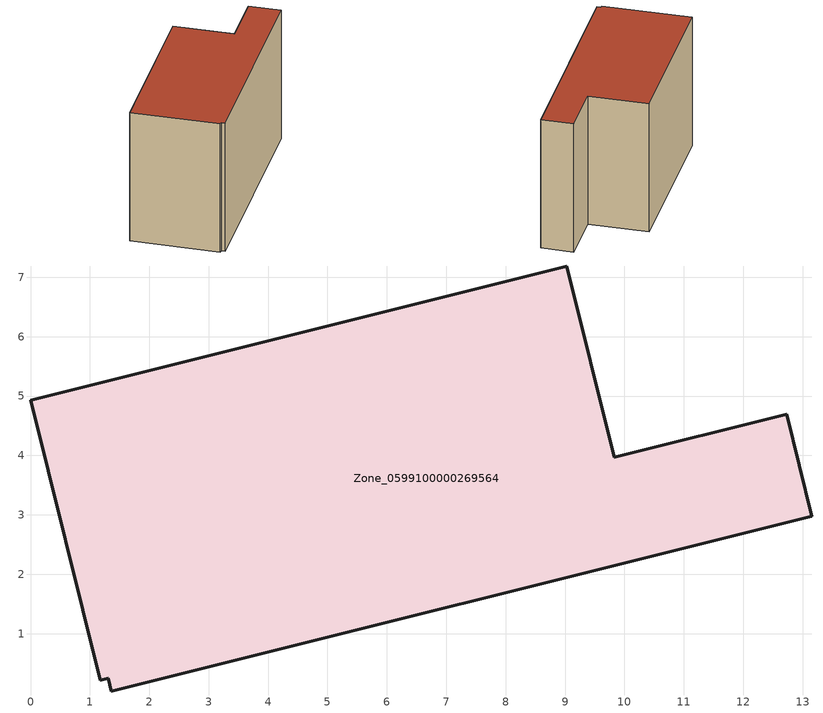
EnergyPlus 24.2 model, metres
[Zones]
Zone_0599100000269564
 floor ground (C_G): 1.31,0.25 1.18,0.21 0,4.93 9.03,7.19 9.83,3.97 12.74,4.69 13.16,2.98 1.36,0.03 z0
 wall outside (C_F): 13.16,2.98 12.74,4.69 9.83,3.97 9.03,7.19 0,4.93 1.18,0.21 1.31,0.25 1.36,0.03 13.16,2.98 z0:7.68
 roof outside (C_R): 1.36,0.03 13.16,2.98 12.74,4.69 9.83,3.97 9.03,7.19 0,4.93 1.18,0.21 1.31,0.25 z7.68
[BUILDING]
Pand.0599100000269564: North Axis=0; Terrain=City; Loads Convergence Tolerance Value=0.04; Temperature Convergence Tolerance Value=0.4; Solar Distribution=FullExterior; Maximum Number of Warmup Days=25; Minimum Number of Warmup Days=1
[Site:Location]
Rotterdam.The.Hague.AP_ZH_NLD Design_Conditions: Latitude=51.96; Longitude=4.45; Time Zone=1; Elevation=-4.5
[SITE:GROUNDTEMPERATURE:BUILDINGSURFACE]
18, 18, 18, 18, 18, 18, 18, 18, 18, 18, 18, 18
[MATERIAL] Thermal Absorptance=0.9; Solar Absorptance=0.7; Visible Absorptance=0.7
Name | Roughness | Thickness | Conductivity | Density | Specific Heat
G.TI.1975-1991 | MediumSmooth | 0.15 | 0.288461 | 540 | 1210
F.TI.1975-1991 | Rough | 0.3 | 0.230769 | 1920 | 840
R.TI.1975-1991 | MediumRough | 0.2 | 0.153846 | 1500 | 1000
[CONSTRUCTION]
C_G: G.TI.1975-1991
C_F: F.TI.1975-1991
C_R: R.TI.1975-1991
[ZONE]
Zone_0599100000269564: Type=1; Multiplier=1; Ceiling Height=Autocalculate; Volume=Autocalculate; Floor Area=autocalculate; Part of Total Floor Area=Yes
[ZONEINFILTRATION:DESIGNFLOWRATE]
Infil_Zone_0599100000269564: Zone or ZoneList or Space or SpaceList=Zone_0599100000269564; Schedule=AlwaysOn; Design Flow Rate Calculation Method=Flow/Area; Flow Rate per Floor Area=0.003; Constant Term Coefficient=1; Temperature Term Coefficient=0; Velocity Term Coefficient=0; Velocity Squared Term Coefficient=0
[HVACTEMPLATE:ZONE:IDEALLOADSAIRSYSTEM]
Zone_0599100000269564: Maximum Heating Supply Air Temperature=50; Minimum Cooling Supply Air Temperature=13; Maximum Heating Supply Air Humidity Ratio=0.0156; Minimum Cooling Supply Air Humidity Ratio=0.0077; Heating Limit=NoLimit; Cooling Limit=NoLimit; Dehumidification Control Type=ConstantSensibleHeatRatio; Cooling Sensible Heat Ratio=0.7; Dehumidification Setpoint=60; Humidification Control Type=None; Humidification Setpoint=30; Outdoor Air Method=None; Outdoor Air Flow Rate per Person=0.00944; Outdoor Air Flow Rate per Zone Floor Area=0; Outdoor Air Flow Rate per Zone=0; Demand Controlled Ventilation Type=None; Outdoor Air Economizer Type=NoEconomizer; Heat Recovery Type=None; Sensible Heat Recovery Effectiveness=0.7; Latent Heat Recovery Effectiveness=0.65
[ZONECONTROL:THERMOSTAT]
ThermostatControl_Zone_0599100000269564: Zone or ZoneList=Zone_0599100000269564; Control Type Schedule=DualSetpointControlType; Control 1=Thermostat_Zone_0599100000269564; Temperature Difference Between Cutout And Setpoint=0
[THERMOSTATSETPOINT:DUALSETPOINT]
Thermostat_Zone_0599100000269564: Heating Setpoint Temperature Schedule=HeatingSetpoint_Zone_0599100000269564; Cooling Setpoint Temperature Schedule=CoolingSetpoint_Zone_0599100000269564
[SCHEDULE:COMPACT]
HeatingSetpoint_Zone_0599100000269564: Through: 12/31, For: AllDays, Until: 24:00, 21
CoolingSetpoint_Zone_0599100000269564: Through: 12/31, For: AllDays, Until: 24:00, 24
DualSetpointControlType: Through: 12/31, For: AllDays, Until: 24:00, 4
AlwaysOn: Through: 12/31, For: AllDays, Until: 24:00, 1
